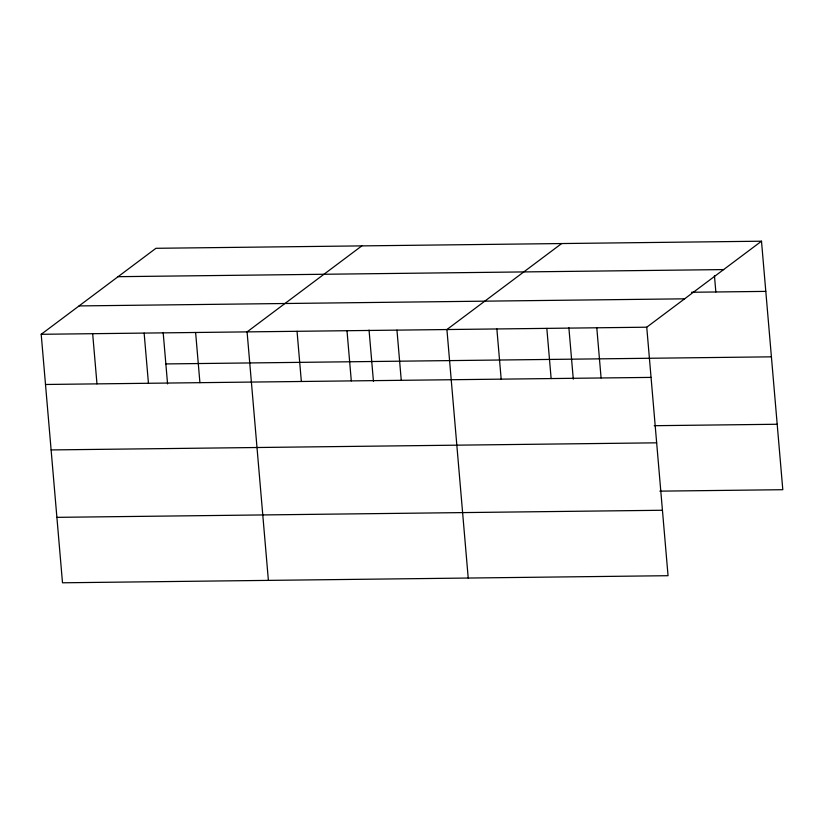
<?xml version="1.0" encoding="UTF-8"?>
<svg xmlns="http://www.w3.org/2000/svg" width="824" height="824" viewBox="0 0 824 824"><rect width="100%" height="100%" fill="white"/><g stroke="black" fill="none" stroke-linecap="round" stroke-linejoin="round"><path stroke-width="1.24" d="M761.5 241.205L646.747 327.2L668.048 575.698L62.5 582.795L41.2 334.297L155.952 248.302L761.5 241.205L782.8 489.703L659.828 491.145M361.839 245.882L247.087 331.887L268.387 580.384M561.669 243.543L446.917 329.538L468.217 578.046M118.079 276.679L723.626 269.582M691.501 292.262L765.795 291.387M79.063 305.92L684.61 298.824M41.2 334.297L646.747 327.2M165.861 363.93L771.408 356.833M45.505 384.478L651.053 377.392M654.215 425.699L777.187 424.257M51.109 449.925L656.656 442.828M56.897 517.348L662.444 510.262M714.439 275.669L715.84 291.974M596.792 327.787L601.087 377.969M568.879 327.715L573.288 379.153M546.827 328.374L551.132 378.556M496.872 328.961L501.177 379.143M396.962 330.125L401.257 380.317M369.049 330.053L373.457 381.491M346.997 330.712L351.302 380.904M297.042 331.299L301.347 381.481M195.618 332.484L199.913 382.676M163.162 332.463L167.571 383.912M144.138 333.092L148.444 383.273M92.669 333.689L96.975 383.881"/></g></svg>
